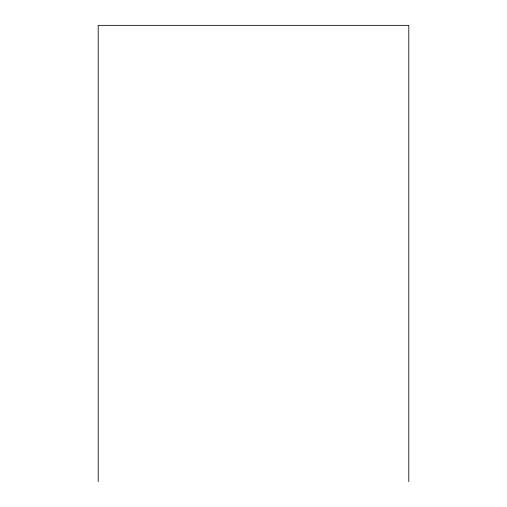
<?xml version="1.0" encoding="UTF-8"?>
<svg xmlns="http://www.w3.org/2000/svg" width="507" height="507" viewBox="0 0 507 507"><rect width="100%" height="100%" fill="white"/><g stroke="black" fill="none" stroke-linecap="round" stroke-linejoin="round"><path stroke-width="0.76" d="M408.794 481.65L408.794 25.35L98.206 25.35L98.206 481.65"/></g></svg>
